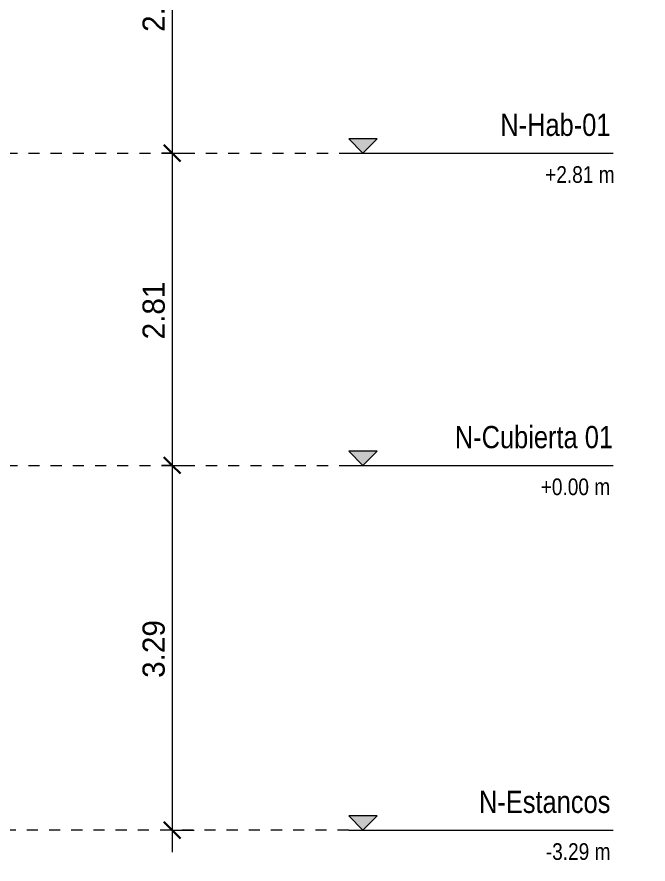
# Model space of a CAD drawing. Header units: metres. Extents: x -3 to 141, y -7 to 15.
# Drawn here: x 46.39 to 52.07, y -3.59 to 4.04 of the extents above; entities that cross this region are included whole.
import ezdxf

# ---------------------------------------------------------------- set-up
doc = ezdxf.new("R2010")
doc.units = ezdxf.units.M
doc.linetypes.add('Centre', pattern=[0.03175, 0.00635, -0.00475, 0.0159, -0.00475])
for name, color, linetype, lineweight in [('A-ANNO-DIMS', 7, 'Continuous', 9), ('A-ANNO-DIMS-100', 7, 'Continuous', 9), ('A-FLOR-LEVL', 7, 'Continuous', 9)]:
    doc.layers.add(name, color=color, linetype=linetype, lineweight=lineweight)
doc.styles.add('Century Gothic_1', font='GOTHIC.TTF', dxfattribs={"height": 0.2})
doc.styles.add('Saira Condensed', font='SairaCondensed-Regular.ttf', dxfattribs={"height": 0.2})
doc.styles.add('Saira Condensed_1', font='SairaCondensed-Regular.ttf', dxfattribs={"height": 0.15})
doc.dimstyles.new('FCA_N_Cotas_E100', dxfattribs={"dimscale": 0.3048, "dimtxt": 0.208834, "dimasz": 0.492126, "dimexe": 0.656168, "dimexo": 0.656168, "dimgap": 0.032808, "dimtad": 1, "dimrnd": 0.01, "dimzin": 0, "dimdsep": 46, "dimtxsty": 'Century Gothic_1', "dimblk1": 'OBLIQUE', "dimblk2": 'OBLIQUE', "dimsah": 1, "dimcen": 0.09, "dimdle": 0.656168, "dimazin": 2, "dimtfac": 1, "dimtdec": 4, "dimtix": 1, "dimtmove": 0, "dimatfit": 3, "dimfxl": 1, "dimtvp": 1, "dimtolj": 1, "dimtzin": 0, "dimarcsym": 2})

# ---------------------------------------------------------------- blocks, each defined once
blk = doc.blocks.new('Level - Con_Triangulo-1145791-Sección 02')
at = {"layer": 'A-FLOR-LEVL', "true_color": 0xe2e2e2}
blk.add_hatch(color=254, dxfattribs=at).paths.add_polyline_path([(22.3664, 0.1286), (22.2378, 0), (22.1091, 0.1286)])
at = {"layer": 'A-FLOR-LEVL', "color": 253, "true_color": 0xaaaaaa}
for p, q in [((22.3664, 0.1286), (22.1091, 0.1286)), ((22.1091, 0.1286), (22.2378, 0)), ((22.2378, 0), (22.3664, 0.1286)), ((22.1091, 0), (24.4935, 0))]:
    blk.add_line(p, q, dxfattribs=at)
blk = doc.blocks.new('DIMBLOCK8-Sección 02')
at = {"layer": 'A-ANNO-DIMS-100', "lineweight": 35}
for p, q in [((47.7834, 5.5389), (47.7084, 5.6139)), ((47.7834, 5.5389), (47.8584, 5.4639)), ((47.7834, 2.8125), (47.7084, 2.8875)), ((47.7834, 2.8125), (47.8584, 2.7375))]:
    blk.add_line(p, q, dxfattribs=at)
at = {"layer": 'A-ANNO-DIMS-100'}
for p, q in [((47.7834, 5.5389), (47.6895, 5.5389)), ((47.7834, 5.5389), (47.7834, 2.8125)), ((47.7834, 5.5389), (47.9834, 5.5389)), ((47.7834, 2.8125), (47.6895, 2.8125)), ((47.7834, 2.8125), (47.9834, 2.8125))]:
    blk.add_line(p, q, dxfattribs=at)
at = {"layer": 'A-ANNO-DIMS-100', "color": 0, "insert": (47.517, 3.9039), "char_height": 0.2, "width": 0.652357, "attachment_point": 1, "rotation": 90, "line_spacing_factor": 0.984502, "style": 'Century Gothic_1'}
blk.add_mtext('2.73', dxfattribs=at)
blk = doc.blocks.new('_Oblique')
at = {"color": 0, "linetype": 'ByBlock', "lineweight": -2}
blk.add_line((-0.5, -0.5), (0.5, 0.5), dxfattribs=at)
blk = doc.blocks.new('DIMBLOCK9-Sección 02')
at = {"layer": 'A-ANNO-DIMS-100', "lineweight": 35}
for p, q in [((47.7834, 2.8125), (47.7084, 2.8875)), ((47.7834, 2.8125), (47.8584, 2.7375)), ((47.7834, 0), (47.7084, 0.075)), ((47.7834, 0), (47.8584, -0.075))]:
    blk.add_line(p, q, dxfattribs=at)
at = {"layer": 'A-ANNO-DIMS-100'}
for p, q in [((47.7834, 2.8125), (47.6895, 2.8125)), ((47.7834, 2.8125), (47.7834, 0)), ((47.7834, 2.8125), (47.9834, 2.8125)), ((47.7834, 0), (47.6895, 0)), ((47.7834, 0), (47.9834, 0))]:
    blk.add_line(p, q, dxfattribs=at)
at = {"layer": 'A-ANNO-DIMS-100', "color": 0, "insert": (47.517, 1.1344), "char_height": 0.2, "width": 0.652357, "attachment_point": 1, "rotation": 90, "line_spacing_factor": 0.984502, "style": 'Century Gothic_1'}
blk.add_mtext('2.81', dxfattribs=at)
blk = doc.blocks.new('DIMBLOCK10-Sección 02')
at = {"layer": 'A-ANNO-DIMS-100'}
for p, q in [((47.7834, 0), (47.6895, 0)), ((47.7834, 0), (47.7834, -3.4853)), ((47.7834, 0), (47.9834, 0)), ((47.7834, -3.2853), (47.6895, -3.2853)), ((47.7834, -3.2853), (47.9834, -3.2853))]:
    blk.add_line(p, q, dxfattribs=at)
at = {"layer": 'A-ANNO-DIMS-100', "lineweight": 35}
for p, q in [((47.7834, 0), (47.7084, 0.075)), ((47.7834, 0), (47.8584, -0.075)), ((47.7834, -3.2853), (47.7084, -3.2103)), ((47.7834, -3.2853), (47.8584, -3.3603))]:
    blk.add_line(p, q, dxfattribs=at)
at = {"layer": 'A-ANNO-DIMS-100', "color": 0, "insert": (47.517, -1.9144), "char_height": 0.2, "width": 0.652357, "attachment_point": 1, "rotation": 90, "line_spacing_factor": 0.984502, "style": 'Century Gothic_1'}
blk.add_mtext('3.29', dxfattribs=at)

msp = doc.modelspace()

# ---------------------------------------------------------------- linework, layer by layer
at = {"layer": 'A-FLOR-LEVL', "color": 253, "linetype": 'Centre', "true_color": 0xaaaaaa}
for p, q in [((18.4887, 2.8125), (49.3746, 2.8125)), ((18.4887, 0), (49.3746, 0)), ((49.3746, -3.2853), (18.4887, -3.2853))]:
    msp.add_line(p, q, dxfattribs=at)

# ---------------------------------------------------------------- block references
at = {"layer": 'A-FLOR-LEVL', "color": 253, "true_color": 0xaaaaaa}
for p in [(27.2655, 2.8125), (27.2655, 0), (27.2655, -3.2853)]:
    msp.add_blockref('Level - Con_Triangulo-1145791-Sección 02', p, dxfattribs=at)

# ---------------------------------------------------------------- texts
at = {"layer": 'A-FLOR-LEVL', "color": 9, "true_color": 0xb7b7b7, "char_height": 0.15, "attachment_point": 1, "style": 'Saira Condensed_1', "bg_fill": 3, "box_fill_scale": 1.25, "bg_fill_color": 256, "bg_fill_true_color": 13158600, "bg_fill_transparency": 0}
for s, insert, width in [('+2.81 m', (51.1452, 2.6942), 0.705485), ('+0.00 m', (51.1052, -0.1183), 0.753586), ('-3.29 m', (51.1512, -3.4035), 0.697468)]:
    msp.add_mtext(s, dxfattribs=dict(at, insert=insert, width=width))

# ---------------------------------------------------------------- dimensions: what is measured, and where the dimension line sits
at = {"layer": 'A-ANNO-DIMS'}
for base, p1, p2, override, picture, middle in [((47.7834, 2.8125), (47.8895, 5.5389), (47.8895, 2.8125), {"dimpost": '<>', "dimfxl": 2.72645}, 'DIMBLOCK8-Sección 02', (47.6684, 4.1757)), ((47.7834, 0), (47.8895, 2.8125), (47.8895, 0), {"dimpost": '<>', "dimfxl": 2.8125}, 'DIMBLOCK9-Sección 02', (47.6684, 1.4062)), ((47.7834, -3.2853), (47.8895, 0), (47.8895, -3.2853), {"dimpost": '<>', "dimfxl": 3.285254}, 'DIMBLOCK10-Sección 02', (47.6684, -1.6426))]:
    dim = msp.add_linear_dim(base=base, p1=p1, p2=p2, angle=90, dimstyle='FCA_N_Cotas_E100', override=override, dxfattribs=at)
    dim.commit()
    dim.dimension.update_dxf_attribs({"geometry": picture, "text_midpoint": middle})

# ---------------------------------------------------------------- next in the draw order: texts
at = {"layer": 'A-FLOR-LEVL', "color": 9, "true_color": 0xb7b7b7, "char_height": 0.2, "attachment_point": 1, "style": 'Saira Condensed', "bg_fill": 3, "box_fill_scale": 1.25, "bg_fill_color": 256, "bg_fill_true_color": 13158600, "bg_fill_transparency": 0}
for s, insert, width in [('N-Hab-01', (50.7412, 3.1669), 1.194514), ('N-Cubierta 01', (50.3312, 0.3544), 1.691561), ('N-Estancos', (50.5492, -2.9309), 1.427004)]:
    msp.add_mtext(s, dxfattribs=dict(at, insert=insert, width=width))

doc.saveas('drawing.dxf')
